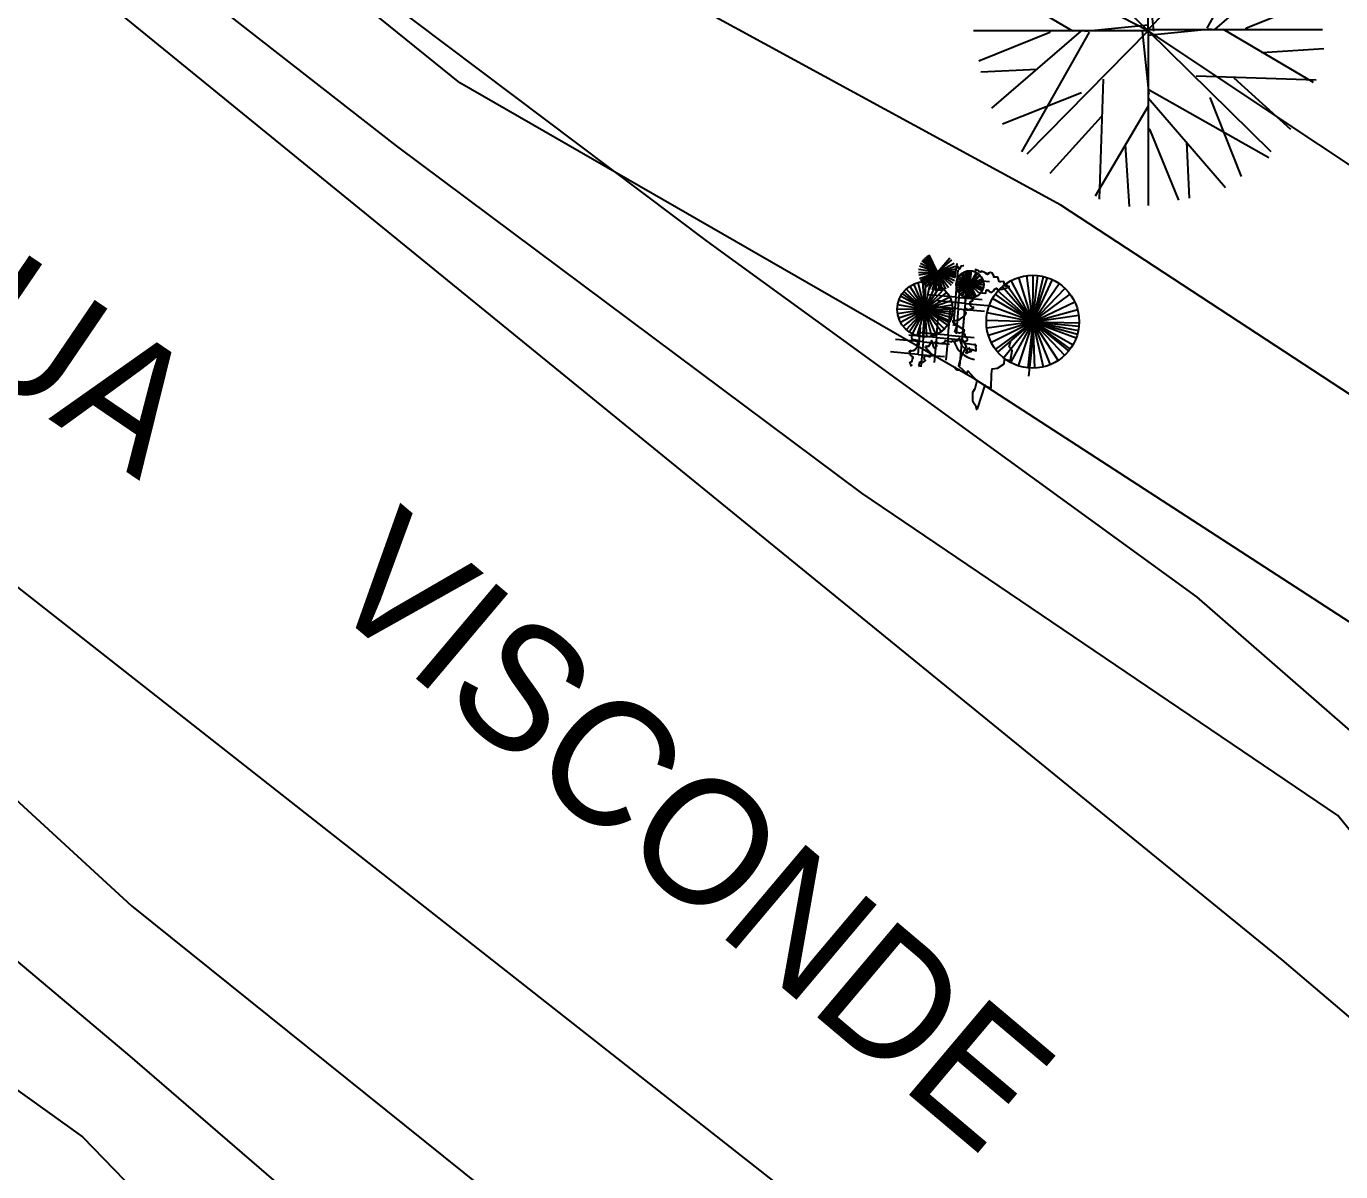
# Model space of a CAD drawing. Header units: millimetres. Extents: x 387 to 811, y 539 to 827.
# Drawn here: x 608.81 to 621.5, y 713.77 to 724.82 of the extents above; entities that cross this region are included whole.
import ezdxf

# ---------------------------------------------------------------- set-up
doc = ezdxf.new("R2010")
doc.units = ezdxf.units.MM
for name, color, linetype in [('12', 115, 'Continuous'), ('cuvas de nível', 51, 'Continuous'), ('TEXTO', 4, 'Continuous'), ('vegetação', 112, 'Continuous')]:
    doc.layers.add(name, color=color, linetype=linetype)

# ---------------------------------------------------------------- blocks, each defined once
blk = doc.blocks.new('T2', base_point=(179.76, 122.92))
for p, q in [((166.66, 160.66), (165.76, 179.9)), ((179.27, 156.4), (169.42, 180.59)), ((179.68, 148.48), (197.76, 179.21)), ((179.76, 122.92), (179.76, 182.32)), ((187.6, 161.67), (186.23, 182.74)), ((179.77, 145.68), (153.43, 176.25)), ((158.72, 145.53), (148.04, 172.54)), ((179.38, 143.01), (138.6, 166.06)), ((137.87, 164.08), (179.76, 122.92)), ((150.5, 138.92), (131.2, 156.4)), ((179.76, 156.27), (179.27, 156.4)), ((181.73, 122.9), (179.52, 144.47)), ((163.39, 138.18), (122.51, 139.57))]:
    blk.add_line(p, q)
blk = doc.blocks.new('AHUA1PL2')
for p, q in [((0, 0), (0, 1.683)), ((0.222, 1.098), (0.183, 1.695)), ((-0.371, 1.069), (-0.397, 1.614)), ((-0.014, 0.948), (-0.293, 1.634)), ((-0.002, 0.724), (0.51, 1.595)), ((-0.596, 0.641), (-0.899, 1.406)), ((0, 0.645), (-0.746, 1.511)), ((-1.187, 1.166), (0, 0)), ((-0.011, 0.569), (-1.166, 1.222)), ((-0.829, 0.453), (-1.376, 0.948)), ((0, 0.945), (-0.014, 0.948)), ((0.056, -0.001), (-0.007, 0.61)), ((-0.464, 0.432), (-1.622, 0.472))]:
    blk.add_line(p, q)
at = {"xscale": 0.02833333322, "yscale": 0.02833333322, "zscale": 0.02833333322}
for p, rotation in [((0, 0.015), 269.9999999999999), ((0, 0), 89.99999999999999), ((0, 0), 180)]:
    blk.add_blockref('T2', p, dxfattribs=dict(at, rotation=rotation))

msp = doc.modelspace()

# ---------------------------------------------------------------- linework, layer by layer
at = {"layer": '12'}
for p, q in [((615.388, 722.743, 98.98), (608.718, 727.763, 99.34)), ((620.108, 719.313, 99), (615.388, 722.743, 98.98)), ((623.528, 716.333, 99.02), (620.108, 719.313, 99))]:
    msp.add_line(p, q, dxfattribs=at)
for points in [[(599.804, 731.704, 92.287), (603.498, 729.163, 92.81), (609.688, 724.963, 93.43), (620.928, 715.813, 94.5), (625.068, 712.293, 94.93), (628.698, 708.673, 94.97), (634.941, 702.019, 95.032)], [(635.798, 693.215, 95.349), (635.268, 694.153, 95.29), (633.848, 696.053, 95.26), (630.208, 700.323, 94.92), (626.528, 703.893, 94.68), (622.228, 708.403, 93.94), (617.188, 712.763, 93.5), (612.798, 716.213, 92.87), (599.804, 726.419, 91.904)], [(599.804, 724.231, 92.929), (600.298, 723.873, 92.96), (602.218, 722.423, 92.97), (603.548, 721.443, 93.09), (606.858, 719.063, 93.5), (609.828, 716.333, 94.02), (613.788, 713.153, 94.44), (617.348, 710.523, 94.55), (620.418, 707.793, 95.17), (622.538, 705.183, 95.39), (622.538, 705.183, 95.39)]]:
    msp.add_polyline3d(points, dxfattribs=at)
at = {"layer": 'cuvas de nível'}
for points in [[(638.935, 693.215, 97), (640.898, 695.053, 97), (640.488, 697.003, 97), (639.738, 699.673, 97), (633.968, 707.393, 97), (628.878, 712.263, 97), (626.748, 714.253, 97), (624.488, 716.403, 97), (622.748, 718.313, 97), (617.968, 721.413, 97), (612.998, 724.273, 97), (608.548, 727.863, 97), (604.158, 731.553, 97), (599.898, 735.413, 97), (599.804, 735.532, 97)], [(633.32, 693.215, 96), (631.368, 696.653, 96), (628.338, 700.913, 96), (626.768, 702.783, 96), (625.388, 704.953, 96), (626.918, 710.483, 96), (621.468, 717.203, 96), (616.878, 720.313, 96), (612.388, 723.663, 96), (607.788, 727.253, 96), (602.868, 731.023, 96), (599.804, 733.948, 96)], [(644.92, 693.215, 99), (643.708, 697.813, 99), (643.988, 700.013, 99), (643.398, 705.413, 99), (641.928, 707.053, 99), (638.528, 709.873, 99), (633.368, 713.723, 99), (628.888, 716.893, 99), (627.518, 717.993, 99), (626.158, 719.473, 99), (624.578, 721.483, 99), (619.638, 724.773, 99), (614.318, 727.503, 99), (609.338, 730.733, 99), (609.009, 730.976, 99)], [(643.682, 693.215, 98), (642.688, 699.353, 98), (643.378, 701.363, 98), (642.918, 702.703, 98), (640.688, 705.793, 98), (639.028, 705.913, 98), (635.368, 709.293, 98), (631.308, 712.783, 98), (628.178, 715.413, 98), (626.948, 716.393, 98), (625.308, 717.953, 98), (623.668, 719.903, 98), (618.798, 723.093, 98), (613.658, 725.893, 98), (608.948, 729.303, 98), (608.918, 729.327, 98)], [(626.01, 693.215, 91), (625.868, 694.293, 91), (624.518, 699.443, 91), (621.878, 703.363, 91), (618.778, 706.633, 91), (615.808, 709.413, 91), (612.378, 712.673, 91), (609.818, 714.883, 91), (606.858, 717.373, 91), (604.158, 719.303, 91), (602.298, 720.613, 91), (599.804, 722.37, 91)], [(599.804, 721.074, 90), (600.088, 720.893, 90), (604.638, 717.483, 90), (609.358, 714.103, 90), (613.408, 709.923, 90), (617.378, 705.723, 90), (622.818, 696.353, 90), (623.281, 693.215, 90)]]:
    msp.add_polyline3d(points, dxfattribs=at)
at = {"layer": 'vegetação'}
for p, q in [((617.605, 722.447, 54), (617.457, 722.554, 54)), ((617.605, 722.447, 54), (617.463, 722.562, 54)), ((617.605, 722.447, 54), (617.474, 722.575, 54)), ((617.605, 722.447, 54), (617.486, 722.586, 54)), ((617.605, 722.447, 54), (617.5, 722.597, 54)), ((617.605, 722.447, 54), (617.512, 722.605, 54)), ((617.605, 722.447, 54), (617.526, 722.612, 54)), ((617.605, 722.447, 54), (617.726, 722.584, 54)), ((617.605, 722.447, 54), (617.745, 722.565, 54)), ((617.605, 722.447, 54), (617.422, 722.44, 54)), ((617.605, 722.447, 54), (617.424, 722.471, 54)), ((617.605, 722.447, 54), (617.425, 722.416, 54)), ((617.605, 722.447, 54), (617.432, 722.505, 54)), ((617.605, 722.447, 54), (617.434, 722.382, 54)), ((617.605, 722.447, 54), (617.441, 722.528, 54)), ((617.605, 722.447, 54), (617.444, 722.362, 54)), ((617.605, 722.447, 54), (617.452, 722.348, 54)), ((617.605, 722.447, 54), (617.465, 722.33, 54)), ((617.605, 722.447, 54), (617.478, 722.316, 54)), ((617.605, 722.447, 54), (617.497, 722.3, 54)), ((617.605, 722.447, 54), (617.525, 722.283, 54)), ((617.605, 722.447, 54), (617.555, 722.271, 54)), ((617.605, 722.447, 54), (617.588, 722.265, 54)), ((617.605, 722.447, 54), (617.767, 722.533, 54)), ((617.605, 722.447, 54), (617.767, 722.533, 54)), ((617.605, 722.447, 54), (617.779, 722.503, 54)), ((617.605, 722.447, 54), (617.785, 722.479, 54)), ((617.605, 722.447, 54), (617.788, 722.454, 54)), ((617.605, 722.447, 54), (617.712, 722.299, 54)), ((617.605, 722.447, 54), (617.684, 722.282, 54)), ((617.605, 722.447, 54), (617.769, 722.367, 54)), ((617.605, 722.447, 54), (617.754, 722.34, 54)), ((617.605, 722.447, 54), (617.737, 722.32, 54)), ((617.605, 722.447, 54), (617.737, 722.32, 54)), ((617.605, 722.447, 54), (617.788, 722.438, 54)), ((617.605, 722.447, 54), (617.783, 722.406, 54)), ((617.605, 722.447, 54), (617.787, 722.424, 54)), ((617.605, 722.447, 54), (617.78, 722.394, 54)), ((617.605, 722.447, 54), (617.62, 722.265, 54)), ((617.605, 722.447, 54), (617.637, 722.267, 54)), ((617.605, 722.447, 54), (617.653, 722.271, 54)), ((617.783, 722.205, 54), (617.806, 722.464, 54)), ((617.901, 722.464, 54), (617.82, 721.542, 54)), ((617.919, 722.327, 54), (617.827, 722.424, 54)), ((617.919, 722.327, 54), (617.846, 722.438, 54)), ((617.919, 722.327, 54), (617.871, 722.451, 54)), ((617.919, 722.327, 54), (617.892, 722.457, 54)), ((617.919, 722.327, 54), (617.914, 722.46, 54)), ((617.919, 722.327, 54), (617.936, 722.459, 54)), ((617.919, 722.327, 54), (617.983, 722.444, 54)), ((617.919, 722.327, 54), (617.997, 722.435, 54)), ((617.919, 722.327, 54), (618.014, 722.42, 54)), ((617.919, 722.327, 54), (618.02, 722.414, 54)), ((618.526, 721.968, 54), (618.468, 722.413, 54)), ((618.526, 721.968, 54), (618.529, 722.417, 54)), ((618.526, 721.968, 54), (618.575, 722.414, 54)), ((617.485, 722.087, 54), (617.34, 722.311, 54)), ((617.485, 722.087, 54), (617.379, 722.332, 54)), ((617.485, 722.087, 54), (617.421, 722.346, 54)), ((617.485, 722.087, 54), (617.464, 722.353, 54)), ((617.485, 722.087, 54), (617.493, 722.354, 54)), ((617.485, 722.087, 54), (617.54, 722.348, 54)), ((617.485, 722.087, 54), (617.593, 722.331, 54)), ((617.485, 722.087, 54), (617.632, 722.31, 54)), ((617.919, 722.327, 54), (617.785, 722.333, 54)), ((617.919, 722.327, 54), (617.786, 722.315, 54)), ((617.919, 722.327, 54), (617.787, 722.345, 54)), ((617.919, 722.327, 54), (617.79, 722.363, 54)), ((617.919, 722.327, 54), (617.79, 722.292, 54)), ((617.919, 722.327, 54), (617.798, 722.269, 54)), ((617.919, 722.327, 54), (617.799, 722.385, 54)), ((617.807, 722.093, 54), (617.829, 722.352, 54)), ((617.919, 722.327, 54), (617.81, 722.249, 54)), ((617.919, 722.327, 54), (617.811, 722.406, 54)), ((617.919, 722.327, 54), (617.826, 722.231, 54)), ((617.919, 722.327, 54), (617.826, 722.231, 54)), ((618.107, 722.353, 54), (617.839, 722.377, 54)), ((617.919, 722.327, 54), (617.845, 722.216, 54)), ((617.919, 722.327, 54), (617.866, 722.204, 54)), ((617.873, 722.144, 54), (617.896, 722.404, 54)), ((617.919, 722.327, 54), (617.888, 722.197, 54)), ((617.919, 722.327, 54), (617.912, 722.193, 54)), ((617.919, 722.327, 54), (618.039, 722.385, 54)), ((617.919, 722.327, 54), (618.044, 722.373, 54)), ((617.919, 722.327, 54), (618.05, 722.35, 54)), ((617.919, 722.327, 54), (618.05, 722.35, 54)), ((617.919, 722.327, 54), (618.049, 722.299, 54)), ((617.919, 722.327, 54), (618.052, 722.326, 54)), ((617.919, 722.327, 54), (618.039, 722.268, 54)), ((617.919, 722.327, 54), (618.043, 722.279, 54)), ((617.919, 722.327, 54), (617.936, 722.194, 54)), ((617.919, 722.327, 54), (618.019, 722.238, 54)), ((617.919, 722.327, 54), (617.981, 722.209, 54)), ((617.919, 722.327, 54), (617.959, 722.199, 54)), ((617.919, 722.327, 54), (617.981, 722.209, 54)), ((618.526, 721.968, 54), (618.231, 722.306, 54)), ((618.526, 721.968, 54), (618.265, 722.332, 54)), ((618.526, 721.968, 54), (618.316, 722.364, 54)), ((618.526, 721.968, 54), (618.39, 722.395, 54)), ((618.526, 721.968, 54), (618.628, 722.405, 54)), ((618.526, 721.968, 54), (618.667, 722.394, 54)), ((618.526, 721.968, 54), (618.717, 722.374, 54)), ((618.526, 721.968, 54), (618.781, 722.337, 54)), ((618.526, 721.968, 54), (618.838, 722.291, 54)), ((618.526, 721.968, 54), (618.838, 722.29, 54)), ((617.485, 722.087, 54), (617.233, 722.175, 54)), ((617.485, 722.087, 54), (617.251, 722.215, 54)), ((617.485, 722.087, 54), (617.267, 722.24, 54)), ((617.485, 722.087, 54), (617.281, 722.259, 54)), ((617.485, 722.087, 54), (617.305, 722.284, 54)), ((617.485, 722.087, 54), (617.667, 722.282, 54)), ((617.485, 722.087, 54), (617.696, 722.25, 54)), ((617.485, 722.087, 54), (617.724, 722.207, 54)), ((617.485, 722.087, 54), (617.738, 722.172, 54)), ((617.783, 722.205, 54), (617.516, 722.228, 54)), ((617.873, 722.144, 54), (617.606, 722.168, 54)), ((617.783, 722.205, 54), (617.762, 721.963, 54)), ((617.783, 722.205, 54), (618.036, 722.183, 54)), ((618.526, 721.968, 54), (618.138, 722.192, 54)), ((618.526, 721.968, 54), (618.165, 722.234, 54)), ((618.526, 721.968, 54), (618.19, 722.265, 54)), ((618.526, 721.968, 54), (618.887, 722.234, 54)), ((618.526, 721.968, 54), (618.931, 722.161, 54)), ((617.485, 722.087, 54), (617.218, 722.088, 54)), ((617.485, 722.087, 54), (617.222, 722.132, 54)), ((617.485, 722.087, 54), (617.222, 722.044, 54)), ((617.485, 722.087, 54), (617.232, 722.001, 54)), ((617.485, 722.087, 54), (617.25, 721.961, 54)), ((617.485, 722.087, 54), (617.274, 721.924, 54)), ((617.485, 722.087, 54), (617.303, 721.891, 54)), ((617.485, 722.087, 54), (617.332, 721.868, 54)), ((617.485, 722.087, 54), (617.362, 721.85, 54)), ((617.485, 722.087, 54), (617.407, 721.832, 54)), ((617.485, 722.087, 54), (617.407, 721.832, 54)), ((617.485, 722.087, 54), (617.462, 721.821, 54)), ((617.468, 721.773, 54), (617.491, 722.033, 54)), ((617.485, 722.087, 54), (617.749, 722.13, 54)), ((617.485, 722.087, 54), (617.752, 722.091, 54)), ((617.485, 722.087, 54), (617.74, 722.009, 54)), ((617.485, 722.087, 54), (617.748, 722.042, 54)), ((617.485, 722.087, 54), (617.751, 722.067, 54)), ((617.485, 722.087, 54), (617.549, 721.828, 54)), ((617.485, 722.087, 54), (617.591, 721.842, 54)), ((617.485, 722.087, 54), (617.673, 721.897, 54)), ((617.485, 722.087, 54), (617.645, 721.873, 54)), ((617.485, 722.087, 54), (617.719, 721.959, 54)), ((617.485, 722.087, 54), (617.704, 721.933, 54)), ((617.485, 722.087, 54), (617.704, 721.933, 54)), ((617.485, 722.087, 54), (617.727, 721.975, 54)), ((617.485, 722.087, 54), (617.501, 721.82, 54)), ((617.807, 722.093, 54), (617.539, 722.116, 54)), ((617.596, 721.815, 54), (617.619, 722.074, 54)), ((617.708, 721.839, 54), (617.731, 722.098, 54)), ((617.807, 722.093, 54), (617.786, 721.851, 54)), ((617.807, 722.093, 54), (618.06, 722.071, 54)), ((617.873, 722.144, 54), (617.852, 721.903, 54)), ((617.873, 722.144, 54), (618.126, 722.122, 54)), ((618.526, 721.968, 54), (618.086, 722.054, 54)), ((618.526, 721.968, 54), (618.106, 722.125, 54)), ((618.526, 721.968, 54), (618.959, 722.085, 54)), ((617.42, 721.653, 54), (617.442, 721.913, 54)), ((618.526, 721.968, 54), (618.078, 721.98, 54)), ((618.526, 721.968, 54), (618.082, 721.906, 54)), ((618.526, 721.968, 54), (618.099, 721.834, 54)), ((618.526, 721.968, 54), (618.127, 721.766, 54)), ((618.526, 721.968, 54), (618.165, 721.703, 54)), ((618.526, 721.968, 54), (618.187, 721.675, 54)), ((618.526, 721.968, 54), (618.245, 721.62, 54)), ((618.526, 721.968, 54), (618.312, 721.575, 54)), ((618.526, 721.968, 54), (618.385, 721.543, 54)), ((618.526, 721.968, 54), (618.385, 721.543, 54)), ((618.526, 721.968, 54), (618.477, 721.523, 54)), ((618.526, 721.968, 54), (618.97, 722.031, 54)), ((618.526, 721.968, 54), (618.695, 721.553, 54)), ((618.526, 721.968, 54), (618.873, 721.684, 54)), ((618.526, 721.968, 54), (618.887, 721.703, 54)), ((618.526, 721.968, 54), (618.834, 721.643, 54)), ((618.526, 721.968, 54), (618.887, 721.703, 54)), ((618.526, 721.968, 54), (618.771, 721.593, 54)), ((618.526, 721.968, 54), (618.915, 721.745, 54)), ((618.526, 721.968, 54), (618.946, 721.812, 54)), ((618.526, 721.968, 54), (618.625, 721.531, 54)), ((618.526, 721.968, 54), (618.966, 721.883, 54)), ((618.526, 721.968, 54), (618.958, 721.847, 54)), ((618.526, 721.968, 54), (618.974, 721.957, 54)), ((618.526, 721.968, 54), (618.972, 721.926, 54)), ((618.526, 721.968, 54), (618.544, 721.521, 54)), ((617.468, 721.773, 54), (617.201, 721.797, 54)), ((617.596, 721.815, 54), (617.329, 721.838, 54)), ((617.708, 721.839, 54), (617.441, 721.862, 54)), ((617.596, 721.815, 54), (617.575, 721.573, 54)), ((617.596, 721.815, 54), (617.849, 721.793, 54)), ((617.708, 721.839, 54), (617.687, 721.597, 54)), ((617.708, 721.839, 54), (617.961, 721.816, 54)), ((618.487, 721.443, 54), (618.535, 721.877, 54)), ((617.42, 721.653, 54), (617.152, 721.677, 54)), ((617.42, 721.653, 54), (617.673, 721.631, 54)), ((617.468, 721.773, 54), (617.447, 721.532, 54)), ((617.468, 721.773, 54), (617.721, 721.751, 54))]:
    msp.add_line(p, q, dxfattribs=at)
at = {"layer": 'vegetação', "elevation": 54}
for points in [[(617.792, 722.529), (617.781, 722.449), (617.8, 722.505), (617.813, 722.489), (617.812, 722.475), (617.821, 722.479), (617.838, 722.506), (617.838, 722.506), (617.858, 722.509), (617.862, 722.509)], [(618.03, 722.245), (618.063, 722.243), (618.073, 722.246), (618.075, 722.265), (618.075, 722.27), (618.099, 722.273), (618.108, 722.258), (618.126, 722.251), (618.152, 722.268), (618.152, 722.273), (618.158, 722.282), (618.177, 722.29), (618.177, 722.29), (618.19, 722.27), (618.215, 722.282), (618.229, 722.281), (618.263, 722.292), (618.293, 722.299), (618.298, 722.308), (618.27, 722.31), (618.256, 722.312), (618.252, 722.322), (618.245, 722.356), (618.216, 722.353), (618.207, 722.354), (618.202, 722.355), (618.191, 722.389), (618.187, 722.399), (618.168, 722.396), (618.168, 722.396), (618.149, 722.398), (618.15, 722.412), (618.133, 722.437), (618.119, 722.443), (618.099, 722.435), (618.094, 722.426), (618.03, 722.456), (618.024, 722.447), (618.01, 722.448), (618.001, 722.458), (617.973, 722.47), (617.972, 722.456)], [(618.071, 722.438), (618.07, 722.434), (618.073, 722.434), (618.076, 722.434), (618.078, 722.434), (618.078, 722.432), (618.08, 722.431), (618.081, 722.43), (618.085, 722.428), (618.086, 722.428), (618.092, 722.426), (618.096, 722.43), (618.096, 722.431), (618.101, 722.436)], [(617.437, 721.532), (617.434, 721.542), (617.43, 721.552), (617.437, 721.58), (617.452, 721.588), (617.465, 721.573), (617.491, 721.595), (617.478, 721.605), (617.48, 721.634), (617.495, 721.642), (617.537, 721.629), (617.552, 721.642), (617.544, 721.652), (617.536, 721.667), (617.527, 721.682), (617.514, 721.693), (617.492, 721.719), (617.494, 721.733), (617.522, 721.731), (617.544, 721.767), (617.551, 721.785), (617.565, 721.732), (617.582, 721.711), (617.599, 721.738), (617.586, 721.754), (617.588, 721.773), (617.62, 721.76), (617.639, 721.759), (617.678, 721.769), (617.68, 721.788), (617.698, 721.782), (617.741, 721.774), (617.751, 721.782), (617.765, 721.776), (617.804, 721.787), (617.815, 721.81), (617.838, 721.741), (617.873, 721.705), (617.892, 721.698), (617.879, 721.666), (617.933, 721.685), (617.898, 721.712), (617.981, 721.686), (617.977, 721.743), (617.873, 721.757), (617.86, 721.773), (617.895, 721.789), (617.897, 721.812), (617.888, 721.818), (617.874, 721.819), (617.875, 721.838), (617.867, 721.849), (617.849, 721.864), (617.82, 721.857), (617.773, 721.871), (617.779, 721.885), (617.798, 721.936), (617.789, 721.941), (617.775, 721.952), (617.757, 721.959), (617.759, 721.978), (617.783, 721.98), (617.817, 721.987), (617.863, 722.021), (617.884, 722.053), (617.866, 722.064), (617.863, 722.083), (617.879, 722.096), (617.902, 722.085), (617.955, 722.099), (617.929, 722.12), (617.92, 722.131), (617.922, 722.15), (617.922, 722.15), (617.922, 722.159), (617.947, 722.171), (617.944, 722.186)], [(617.754, 721.94), (617.803, 721.927), (617.865, 721.888), (617.851, 721.84), (617.84, 721.802), (617.882, 721.728), (617.836, 721.637), (617.809, 721.541), (617.892, 721.466), (617.9, 721.495), (617.987, 721.398), (617.966, 721.321), (617.945, 721.286), (617.943, 721.203), (617.95, 721.191), (617.973, 721.164), (617.982, 721.12), (617.994, 721.127), (618.068, 721.355), (618.066, 721.345), (618.123, 721.329), (618.129, 721.462), (618.133, 721.513), (618.187, 721.519), (618.251, 721.563), (618.252, 721.604), (618.312, 721.598), (618.327, 721.687), (618.297, 721.726), (618.313, 721.784)], [(617.347, 721.54), (617.358, 721.549), (617.349, 721.554), (617.341, 721.574), (617.342, 721.579), (617.361, 721.587), (617.364, 721.611), (617.37, 721.624), (617.352, 721.64), (617.347, 721.645), (617.349, 721.66), (617.336, 721.675), (617.337, 721.685), (617.375, 721.691), (617.39, 721.699), (617.412, 721.731), (617.417, 721.788), (617.398, 721.789), (617.37, 721.796), (617.361, 721.797), (617.358, 721.817), (617.358, 721.821), (617.359, 721.831), (617.36, 721.84)]]:
    msp.add_lwpolyline(points, dxfattribs=at)
at = {"layer": 'vegetação'}
for centre, radius in [((617.919, 722.327, 54), 0.133), ((618.526, 721.968, 54), 0.448), ((617.485, 722.087, 54), 0.267)]:
    msp.add_circle(centre, radius, dxfattribs=at)
for centre, radius, start, end in [((617.937, 722.15, 54), 0.0161, 91.6816, 193.4392), ((618.084, 722.262, 54), 0.0104, 64.3864, 207.4939), ((618.092, 722.277, 54), 0.00712, 244.3864, 347.6024), ((617.882, 722.075, 54), 0.0197, 114.0097, 214.1083), ((617.881, 722.077, 54), 0.0177, 342.8659, 114.0097), ((617.945, 722.105, 54), 0.00951, 257.3863, 50.1594), ((617.769, 721.965, 54), 0.0118, 150.5027, 249.8456), ((617.752, 721.774, 54), 0.00811, 52.2283, 167.375), ((618.005, 721.851, 54), 0.25, 195.1038, 260.4803), ((617.789, 721.877, 54), 0.0109, 132.8314, 267.8072), ((617.813, 721.797, 54), 0.00697, 13.2346, 188.6927), ((617.881, 721.825, 54), 0.00683, 140.8772, 310.4756), ((617.347, 721.678, 54), 0.00929, 54.7533, 217.9947), ((617.51, 721.718, 54), 0.0141, 95.309, 233.7331), ((617.596, 721.759, 54), 0.0112, 38.5466, 218.0514), ((617.873, 721.769, 54), 0.00867, 91.4086, 258.5914), ((617.889, 721.673, 54), 0.0076, 185.177, 329.616), ((617.88, 721.693, 54), 0.00988, 304.13, 70.8986), ((617.916, 721.705, 54), 0.00698, 62.2483, 263.5908), ((617.949, 721.711, 54), 0.0154, 194.5623, 298.5259), ((617.965, 721.733, 54), 0.0137, 347.1428, 109.0509), ((617.36, 721.622, 54), 0.0119, 290.5153, 102.1789), ((617.497, 721.622, 54), 0.0195, 54.0874, 205.9821), ((617.803, 721.537, 54), 0.0328, 179.5481, 303.6451)]:
    msp.add_arc(centre, radius, start, end, dxfattribs=at)

# ---------------------------------------------------------------- block references
msp.add_blockref('AHUA1PL2', (619.638, 724.773, 99), dxfattribs=at)

# ---------------------------------------------------------------- texts
at = {"layer": 'TEXTO'}
for s, rotation, p in [('RUA', 325.7811, (607.108, 722.336, 108)), ('VISCONDE', 319.8493, (611.643, 719.309, 108))]:
    msp.add_text(s, height=1.2, rotation=rotation, dxfattribs=at).set_placement(p)

doc.saveas('drawing.dxf')
